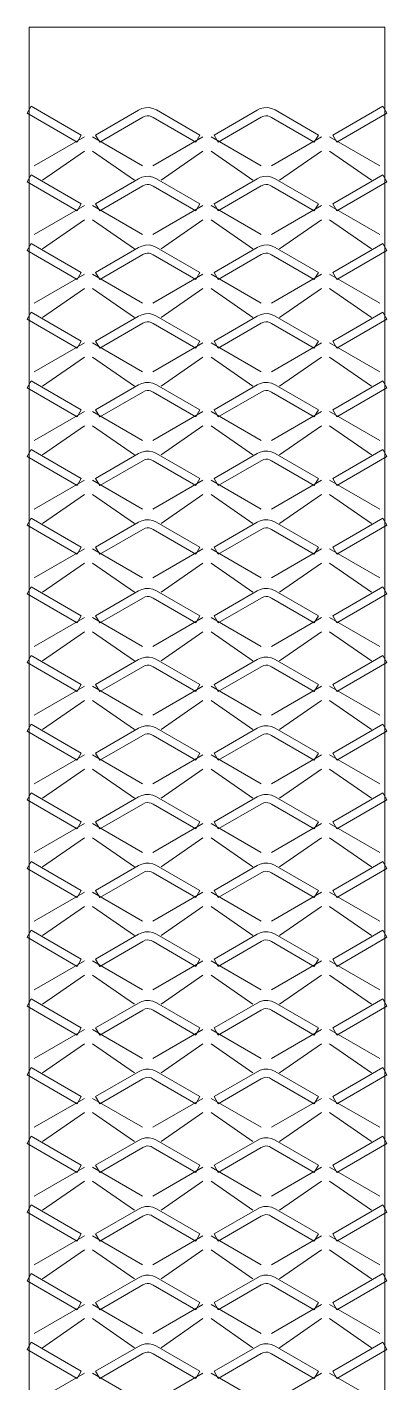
# Model space of a CAD drawing. Header units: metres. Extents: x 0 to 22, y 0 to 162.
# Drawn here: x -0.1 to 21.7, y 79.8 to 162 of the extents above; entities that cross this region are included whole.
import ezdxf

# ---------------------------------------------------------------- set-up
doc = ezdxf.new("R2010")
doc.units = ezdxf.units.M
doc.layers.add('TOP', color=1, linetype='Continuous', lineweight=0)

msp = doc.modelspace()

# ---------------------------------------------------------------- linework, layer by layer
at = {"layer": 'TOP'}
for p, q in [((-0.126, 156.784), (0.126, 157.216)), ((0.126, 157.216), (3.155, 155.457)), ((6.622, 156.965), (6.815, 157.056)), ((6.815, 157.056), (7.037, 157.113)), ((7.037, 157.113), (7.266, 157.119)), ((7.266, 157.119), (7.496, 157.073)), ((7.496, 157.073), (7.718, 156.976)), ((13.802, 156.965), (13.995, 157.056)), ((13.995, 157.056), (14.217, 157.113)), ((14.217, 157.113), (14.446, 157.119)), ((14.446, 157.119), (14.676, 157.073)), ((14.676, 157.073), (14.898, 156.976)), ((18.385, 155.457), (21.414, 157.216)), ((21.414, 157.216), (21.666, 156.784)), ((2.904, 155.025), (-0.126, 156.784)), ((4.025, 155.457), (6.622, 156.965)), ((6.873, 156.533), (4.276, 155.025)), ((7.026, 156.603), (6.873, 156.533)), ((7.15, 156.626), (7.026, 156.603)), ((7.266, 156.619), (7.15, 156.626)), ((7.383, 156.586), (7.266, 156.619)), ((7.507, 156.522), (7.383, 156.586)), ((10.084, 155.025), (7.507, 156.522)), ((7.718, 156.976), (10.335, 155.457)), ((11.205, 155.457), (13.802, 156.965)), ((14.053, 156.533), (11.456, 155.025)), ((14.206, 156.603), (14.053, 156.533)), ((14.33, 156.626), (14.206, 156.603)), ((14.446, 156.619), (14.33, 156.626)), ((14.563, 156.586), (14.446, 156.619)), ((14.687, 156.522), (14.563, 156.586)), ((17.264, 155.025), (14.687, 156.522)), ((14.898, 156.976), (17.515, 155.457)), ((21.666, 156.784), (18.636, 155.025)), ((3.155, 155.457), (2.904, 155.025)), ((4.276, 155.025), (4.025, 155.457)), ((10.335, 155.457), (10.084, 155.025)), ((11.456, 155.025), (11.205, 155.457)), ((17.515, 155.457), (17.264, 155.025)), ((18.636, 155.025), (18.385, 155.457)), ((0.31, 153.592), (3.34, 155.351)), ((3.84, 155.351), (6.87, 153.592)), ((7.49, 153.592), (10.52, 155.351)), ((11.02, 155.351), (14.05, 153.592)), ((14.67, 153.592), (17.7, 155.351)), ((18.2, 155.351), (21.23, 153.592)), ((0.81, 152.726), (3.34, 154.485)), ((3.84, 154.485), (6.37, 152.726)), ((7.99, 152.726), (10.52, 154.485)), ((11.02, 154.485), (13.55, 152.726)), ((15.17, 152.726), (17.7, 154.485)), ((18.2, 154.485), (20.73, 152.726)), ((-0.126, 152.619), (0.126, 153.052)), ((0.126, 153.052), (3.155, 151.293)), ((6.815, 152.892), (7.037, 152.949)), ((7.037, 152.949), (7.266, 152.955)), ((7.266, 152.955), (7.496, 152.908)), ((7.496, 152.908), (7.718, 152.811)), ((13.995, 152.892), (14.217, 152.949)), ((14.217, 152.949), (14.446, 152.955)), ((14.446, 152.955), (14.676, 152.908)), ((14.676, 152.908), (14.898, 152.811)), ((18.385, 151.293), (21.414, 153.052)), ((21.414, 153.052), (21.666, 152.619)), ((2.904, 150.861), (-0.126, 152.619)), ((4.025, 151.293), (6.622, 152.801)), ((6.873, 152.368), (4.276, 150.861)), ((6.622, 152.801), (6.815, 152.892)), ((7.026, 152.438), (6.873, 152.368)), ((7.15, 152.462), (7.026, 152.438)), ((7.266, 152.455), (7.15, 152.462)), ((7.383, 152.421), (7.266, 152.455)), ((7.507, 152.358), (7.383, 152.421)), ((10.084, 150.861), (7.507, 152.358)), ((7.718, 152.811), (10.335, 151.293)), ((11.205, 151.293), (13.802, 152.801)), ((14.053, 152.368), (11.456, 150.861)), ((13.802, 152.801), (13.995, 152.892)), ((14.206, 152.438), (14.053, 152.368)), ((14.33, 152.462), (14.206, 152.438)), ((14.446, 152.455), (14.33, 152.462)), ((14.563, 152.421), (14.446, 152.455)), ((14.687, 152.358), (14.563, 152.421)), ((17.264, 150.861), (14.687, 152.358)), ((14.898, 152.811), (17.515, 151.293)), ((21.666, 152.619), (18.636, 150.861)), ((3.155, 151.293), (2.904, 150.861)), ((4.276, 150.861), (4.025, 151.293)), ((10.335, 151.293), (10.084, 150.861)), ((11.456, 150.861), (11.205, 151.293)), ((17.515, 151.293), (17.264, 150.861)), ((18.636, 150.861), (18.385, 151.293)), ((0.31, 149.428), (3.34, 151.186)), ((3.84, 151.186), (6.87, 149.428)), ((7.49, 149.428), (10.52, 151.186)), ((11.02, 151.186), (14.05, 149.428)), ((14.67, 149.428), (17.7, 151.186)), ((18.2, 151.186), (21.23, 149.428)), ((0.81, 148.562), (3.34, 150.32)), ((3.84, 150.32), (6.37, 148.562)), ((7.99, 148.562), (10.52, 150.32)), ((11.02, 150.32), (13.55, 148.562)), ((15.17, 148.562), (17.7, 150.32)), ((18.2, 150.32), (20.73, 148.562)), ((-0.126, 148.455), (0.126, 148.887)), ((0.126, 148.887), (3.155, 147.129)), ((7.037, 148.784), (7.266, 148.791)), ((7.266, 148.791), (7.496, 148.744)), ((14.217, 148.784), (14.446, 148.791)), ((14.446, 148.791), (14.676, 148.744)), ((18.385, 147.129), (21.414, 148.887)), ((21.414, 148.887), (21.666, 148.455)), ((2.904, 146.696), (-0.126, 148.455)), ((4.025, 147.129), (6.622, 148.636)), ((6.873, 148.204), (4.276, 146.696)), ((6.622, 148.636), (6.815, 148.727)), ((6.815, 148.727), (7.037, 148.784)), ((7.026, 148.274), (6.873, 148.204)), ((7.15, 148.297), (7.026, 148.274)), ((7.266, 148.291), (7.15, 148.297)), ((7.383, 148.257), (7.266, 148.291)), ((7.507, 148.193), (7.383, 148.257)), ((7.496, 148.744), (7.718, 148.647)), ((10.084, 146.696), (7.507, 148.193)), ((7.718, 148.647), (10.335, 147.129)), ((11.205, 147.129), (13.802, 148.636)), ((14.053, 148.204), (11.456, 146.696)), ((13.802, 148.636), (13.995, 148.727)), ((13.995, 148.727), (14.217, 148.784)), ((14.206, 148.274), (14.053, 148.204)), ((14.33, 148.297), (14.206, 148.274)), ((14.446, 148.291), (14.33, 148.297)), ((14.563, 148.257), (14.446, 148.291)), ((14.687, 148.193), (14.563, 148.257)), ((14.676, 148.744), (14.898, 148.647)), ((17.264, 146.696), (14.687, 148.193)), ((14.898, 148.647), (17.515, 147.129)), ((21.666, 148.455), (18.636, 146.696)), ((0.31, 145.263), (3.34, 147.022)), ((3.155, 147.129), (2.904, 146.696)), ((3.84, 147.022), (6.87, 145.263)), ((4.276, 146.696), (4.025, 147.129)), ((7.49, 145.263), (10.52, 147.022)), ((10.335, 147.129), (10.084, 146.696)), ((11.02, 147.022), (14.05, 145.263)), ((11.456, 146.696), (11.205, 147.129)), ((14.67, 145.263), (17.7, 147.022)), ((17.515, 147.129), (17.264, 146.696)), ((18.2, 147.022), (21.23, 145.263)), ((18.636, 146.696), (18.385, 147.129)), ((0.81, 144.397), (3.34, 146.156)), ((3.84, 146.156), (6.37, 144.397)), ((7.99, 144.397), (10.52, 146.156)), ((11.02, 146.156), (13.55, 144.397)), ((15.17, 144.397), (17.7, 146.156)), ((18.2, 146.156), (20.73, 144.397)), ((-0.126, 144.291), (0.126, 144.723)), ((0.126, 144.723), (3.155, 142.964)), ((18.385, 142.964), (21.414, 144.723)), ((21.414, 144.723), (21.666, 144.291)), ((2.904, 142.532), (-0.126, 144.291)), ((4.025, 142.964), (6.622, 144.472)), ((6.873, 144.04), (4.276, 142.532)), ((6.622, 144.472), (6.815, 144.563)), ((6.815, 144.563), (7.037, 144.62)), ((7.026, 144.109), (6.873, 144.04)), ((7.15, 144.133), (7.026, 144.109)), ((7.037, 144.62), (7.266, 144.626)), ((7.266, 144.126), (7.15, 144.133)), ((7.266, 144.626), (7.496, 144.58)), ((7.383, 144.093), (7.266, 144.126)), ((7.507, 144.029), (7.383, 144.093)), ((7.496, 144.58), (7.718, 144.483)), ((10.084, 142.532), (7.507, 144.029)), ((7.718, 144.483), (10.335, 142.964)), ((11.205, 142.964), (13.802, 144.472)), ((14.053, 144.04), (11.456, 142.532)), ((13.802, 144.472), (13.995, 144.563)), ((13.995, 144.563), (14.217, 144.62)), ((14.206, 144.109), (14.053, 144.04)), ((14.33, 144.133), (14.206, 144.109)), ((14.217, 144.62), (14.446, 144.626)), ((14.446, 144.126), (14.33, 144.133)), ((14.446, 144.626), (14.676, 144.58)), ((14.563, 144.093), (14.446, 144.126)), ((14.687, 144.029), (14.563, 144.093)), ((14.676, 144.58), (14.898, 144.483)), ((17.264, 142.532), (14.687, 144.029)), ((14.898, 144.483), (17.515, 142.964)), ((21.666, 144.291), (18.636, 142.532)), ((0.31, 141.099), (3.34, 142.858)), ((3.155, 142.964), (2.904, 142.532)), ((3.84, 142.858), (6.87, 141.099)), ((4.276, 142.532), (4.025, 142.964)), ((7.49, 141.099), (10.52, 142.858)), ((10.335, 142.964), (10.084, 142.532)), ((11.02, 142.858), (14.05, 141.099)), ((11.456, 142.532), (11.205, 142.964)), ((14.67, 141.099), (17.7, 142.858)), ((17.515, 142.964), (17.264, 142.532)), ((18.2, 142.858), (21.23, 141.099)), ((18.636, 142.532), (18.385, 142.964)), ((0.81, 140.233), (3.34, 141.992)), ((3.84, 141.992), (6.37, 140.233)), ((7.99, 140.233), (10.52, 141.992)), ((11.02, 141.992), (13.55, 140.233)), ((15.17, 140.233), (17.7, 141.992)), ((18.2, 141.992), (20.73, 140.233)), ((-0.126, 140.126), (0.126, 140.559)), ((2.904, 138.367), (-0.126, 140.126)), ((0.126, 140.559), (3.155, 138.8)), ((4.025, 138.8), (6.622, 140.308)), ((6.873, 139.875), (4.276, 138.367)), ((6.622, 140.308), (6.815, 140.399)), ((6.815, 140.399), (7.037, 140.455)), ((7.026, 139.945), (6.873, 139.875)), ((7.15, 139.968), (7.026, 139.945)), ((7.037, 140.455), (7.266, 140.462)), ((7.266, 139.962), (7.15, 139.968)), ((7.266, 140.462), (7.496, 140.415)), ((7.383, 139.928), (7.266, 139.962)), ((7.507, 139.865), (7.383, 139.928)), ((7.496, 140.415), (7.718, 140.318)), ((10.084, 138.367), (7.507, 139.865)), ((7.718, 140.318), (10.335, 138.8)), ((11.205, 138.8), (13.802, 140.308)), ((14.053, 139.875), (11.456, 138.367)), ((13.802, 140.308), (13.995, 140.399)), ((13.995, 140.399), (14.217, 140.455)), ((14.206, 139.945), (14.053, 139.875)), ((14.33, 139.968), (14.206, 139.945)), ((14.217, 140.455), (14.446, 140.462)), ((14.446, 139.962), (14.33, 139.968)), ((14.446, 140.462), (14.676, 140.415)), ((14.563, 139.928), (14.446, 139.962)), ((14.687, 139.865), (14.563, 139.928)), ((14.676, 140.415), (14.898, 140.318)), ((17.264, 138.367), (14.687, 139.865)), ((14.898, 140.318), (17.515, 138.8)), ((18.385, 138.8), (21.414, 140.559)), ((21.666, 140.126), (18.636, 138.367)), ((21.414, 140.559), (21.666, 140.126)), ((0.31, 136.934), (3.34, 138.693)), ((3.155, 138.8), (2.904, 138.367)), ((3.84, 138.693), (6.87, 136.934)), ((4.276, 138.367), (4.025, 138.8)), ((7.49, 136.934), (10.52, 138.693)), ((10.335, 138.8), (10.084, 138.367)), ((11.02, 138.693), (14.05, 136.934)), ((11.456, 138.367), (11.205, 138.8)), ((14.67, 136.934), (17.7, 138.693)), ((17.515, 138.8), (17.264, 138.367)), ((18.2, 138.693), (21.23, 136.934)), ((18.636, 138.367), (18.385, 138.8)), ((0.81, 136.068), (3.34, 137.827)), ((3.84, 137.827), (6.37, 136.068)), ((7.99, 136.068), (10.52, 137.827)), ((11.02, 137.827), (13.55, 136.068)), ((15.17, 136.068), (17.7, 137.827)), ((18.2, 137.827), (20.73, 136.068)), ((-0.126, 135.962), (0.126, 136.394)), ((2.904, 134.203), (-0.126, 135.962)), ((0.126, 136.394), (3.155, 134.635)), ((4.025, 134.635), (6.622, 136.143)), ((6.873, 135.711), (4.276, 134.203)), ((6.622, 136.143), (6.815, 136.234)), ((6.815, 136.234), (7.037, 136.291)), ((7.026, 135.781), (6.873, 135.711)), ((7.15, 135.804), (7.026, 135.781)), ((7.037, 136.291), (7.266, 136.298)), ((7.266, 135.798), (7.15, 135.804)), ((7.266, 136.298), (7.496, 136.251)), ((7.383, 135.764), (7.266, 135.798)), ((7.507, 135.7), (7.383, 135.764)), ((7.496, 136.251), (7.718, 136.154)), ((10.084, 134.203), (7.507, 135.7)), ((7.718, 136.154), (10.335, 134.635)), ((11.205, 134.635), (13.802, 136.143)), ((14.053, 135.711), (11.456, 134.203)), ((13.802, 136.143), (13.995, 136.234)), ((13.995, 136.234), (14.217, 136.291)), ((14.206, 135.781), (14.053, 135.711)), ((14.33, 135.804), (14.206, 135.781)), ((14.217, 136.291), (14.446, 136.298)), ((14.446, 135.798), (14.33, 135.804)), ((14.446, 136.298), (14.676, 136.251)), ((14.563, 135.764), (14.446, 135.798)), ((14.687, 135.7), (14.563, 135.764)), ((14.676, 136.251), (14.898, 136.154)), ((17.264, 134.203), (14.687, 135.7)), ((14.898, 136.154), (17.515, 134.635)), ((18.385, 134.635), (21.414, 136.394)), ((21.666, 135.962), (18.636, 134.203)), ((21.414, 136.394), (21.666, 135.962)), ((0.31, 132.77), (3.34, 134.529)), ((3.155, 134.635), (2.904, 134.203)), ((3.84, 134.529), (6.87, 132.77)), ((4.276, 134.203), (4.025, 134.635)), ((7.49, 132.77), (10.52, 134.529)), ((10.335, 134.635), (10.084, 134.203)), ((11.02, 134.529), (14.05, 132.77)), ((11.456, 134.203), (11.205, 134.635)), ((14.67, 132.77), (17.7, 134.529)), ((17.515, 134.635), (17.264, 134.203)), ((18.2, 134.529), (21.23, 132.77)), ((18.636, 134.203), (18.385, 134.635)), ((0.81, 131.904), (3.34, 133.663)), ((3.84, 133.663), (6.37, 131.904)), ((7.99, 131.904), (10.52, 133.663)), ((11.02, 133.663), (13.55, 131.904)), ((15.17, 131.904), (17.7, 133.663)), ((18.2, 133.663), (20.73, 131.904)), ((-0.126, 131.797), (0.126, 132.23)), ((2.904, 130.039), (-0.126, 131.797)), ((0.126, 132.23), (3.155, 130.471)), ((4.025, 130.471), (6.622, 131.979)), ((6.873, 131.546), (4.276, 130.039)), ((6.622, 131.979), (6.815, 132.07)), ((6.815, 132.07), (7.037, 132.127)), ((7.026, 131.616), (6.873, 131.546)), ((7.15, 131.64), (7.026, 131.616)), ((7.037, 132.127), (7.266, 132.133)), ((7.266, 131.633), (7.15, 131.64)), ((7.266, 132.133), (7.496, 132.087)), ((7.383, 131.599), (7.266, 131.633)), ((7.507, 131.536), (7.383, 131.599)), ((7.496, 132.087), (7.718, 131.989)), ((10.084, 130.039), (7.507, 131.536)), ((7.718, 131.989), (10.335, 130.471)), ((11.205, 130.471), (13.802, 131.979)), ((14.053, 131.546), (11.456, 130.039)), ((13.802, 131.979), (13.995, 132.07)), ((13.995, 132.07), (14.217, 132.127)), ((14.206, 131.616), (14.053, 131.546)), ((14.33, 131.64), (14.206, 131.616)), ((14.217, 132.127), (14.446, 132.133)), ((14.446, 131.633), (14.33, 131.64)), ((14.446, 132.133), (14.676, 132.087)), ((14.563, 131.599), (14.446, 131.633)), ((14.687, 131.536), (14.563, 131.599)), ((14.676, 132.087), (14.898, 131.989)), ((17.264, 130.039), (14.687, 131.536)), ((14.898, 131.989), (17.515, 130.471)), ((18.385, 130.471), (21.414, 132.23)), ((21.666, 131.797), (18.636, 130.039)), ((21.414, 132.23), (21.666, 131.797)), ((0.31, 128.606), (3.34, 130.365)), ((3.155, 130.471), (2.904, 130.039)), ((3.84, 130.365), (6.87, 128.606)), ((4.276, 130.039), (4.025, 130.471)), ((7.49, 128.606), (10.52, 130.365)), ((10.335, 130.471), (10.084, 130.039)), ((11.02, 130.365), (14.05, 128.606)), ((11.456, 130.039), (11.205, 130.471)), ((14.67, 128.606), (17.7, 130.365)), ((17.515, 130.471), (17.264, 130.039)), ((18.2, 130.365), (21.23, 128.606)), ((18.636, 130.039), (18.385, 130.471)), ((0.81, 127.74), (3.34, 129.498)), ((3.84, 129.498), (6.37, 127.74)), ((7.99, 127.74), (10.52, 129.498)), ((11.02, 129.498), (13.55, 127.74)), ((15.17, 127.74), (17.7, 129.498)), ((18.2, 129.498), (20.73, 127.74)), ((-0.126, 127.633), (0.126, 128.066)), ((2.904, 125.874), (-0.126, 127.633)), ((0.126, 128.066), (3.155, 126.307)), ((4.025, 126.307), (6.622, 127.815)), ((6.622, 127.815), (6.815, 127.905)), ((6.815, 127.905), (7.037, 127.962)), ((7.026, 127.452), (6.873, 127.382)), ((7.15, 127.475), (7.026, 127.452)), ((7.037, 127.962), (7.266, 127.969)), ((7.266, 127.469), (7.15, 127.475)), ((7.266, 127.969), (7.496, 127.922)), ((7.383, 127.435), (7.266, 127.469)), ((7.507, 127.372), (7.383, 127.435)), ((7.496, 127.922), (7.718, 127.825)), ((7.718, 127.825), (10.335, 126.307)), ((11.205, 126.307), (13.802, 127.815)), ((13.802, 127.815), (13.995, 127.905)), ((13.995, 127.905), (14.217, 127.962)), ((14.206, 127.452), (14.053, 127.382)), ((14.33, 127.475), (14.206, 127.452)), ((14.217, 127.962), (14.446, 127.969)), ((14.446, 127.469), (14.33, 127.475)), ((14.446, 127.969), (14.676, 127.922)), ((14.563, 127.435), (14.446, 127.469)), ((14.687, 127.372), (14.563, 127.435)), ((14.676, 127.922), (14.898, 127.825)), ((14.898, 127.825), (17.515, 126.307)), ((18.385, 126.307), (21.414, 128.066)), ((21.666, 127.633), (18.636, 125.874)), ((21.414, 128.066), (21.666, 127.633)), ((6.873, 127.382), (4.276, 125.874)), ((10.084, 125.874), (7.507, 127.372)), ((14.053, 127.382), (11.456, 125.874)), ((17.264, 125.874), (14.687, 127.372)), ((0.31, 124.441), (3.34, 126.2)), ((3.155, 126.307), (2.904, 125.874)), ((3.84, 126.2), (6.87, 124.441)), ((4.276, 125.874), (4.025, 126.307)), ((7.49, 124.441), (10.52, 126.2)), ((10.335, 126.307), (10.084, 125.874)), ((11.02, 126.2), (14.05, 124.441)), ((11.456, 125.874), (11.205, 126.307)), ((14.67, 124.441), (17.7, 126.2)), ((17.515, 126.307), (17.264, 125.874)), ((18.2, 126.2), (21.23, 124.441)), ((18.636, 125.874), (18.385, 126.307)), ((0.81, 123.575), (3.34, 125.334)), ((3.84, 125.334), (6.37, 123.575)), ((7.99, 123.575), (10.52, 125.334)), ((11.02, 125.334), (13.55, 123.575)), ((15.17, 123.575), (17.7, 125.334)), ((18.2, 125.334), (20.73, 123.575)), ((-0.126, 123.469), (0.126, 123.901)), ((2.904, 121.71), (-0.126, 123.469)), ((0.126, 123.901), (3.155, 122.142)), ((4.025, 122.142), (6.622, 123.65)), ((6.622, 123.65), (6.815, 123.741)), ((6.815, 123.741), (7.037, 123.798)), ((7.15, 123.311), (7.026, 123.287)), ((7.037, 123.798), (7.266, 123.804)), ((7.266, 123.304), (7.15, 123.311)), ((7.266, 123.804), (7.496, 123.758)), ((7.496, 123.758), (7.718, 123.661)), ((7.718, 123.661), (10.335, 122.142)), ((11.205, 122.142), (13.802, 123.65)), ((13.802, 123.65), (13.995, 123.741)), ((13.995, 123.741), (14.217, 123.798)), ((14.33, 123.311), (14.206, 123.287)), ((14.217, 123.798), (14.446, 123.804)), ((14.446, 123.304), (14.33, 123.311)), ((14.446, 123.804), (14.676, 123.758)), ((14.676, 123.758), (14.898, 123.661)), ((14.898, 123.661), (17.515, 122.142)), ((18.385, 122.142), (21.414, 123.901)), ((21.666, 123.469), (18.636, 121.71)), ((21.414, 123.901), (21.666, 123.469)), ((6.873, 123.218), (4.276, 121.71)), ((7.026, 123.287), (6.873, 123.218)), ((7.383, 123.271), (7.266, 123.304)), ((7.507, 123.207), (7.383, 123.271)), ((10.084, 121.71), (7.507, 123.207)), ((14.053, 123.218), (11.456, 121.71)), ((14.206, 123.287), (14.053, 123.218)), ((14.563, 123.271), (14.446, 123.304)), ((14.687, 123.207), (14.563, 123.271)), ((17.264, 121.71), (14.687, 123.207)), ((0.31, 120.277), (3.34, 122.036)), ((3.155, 122.142), (2.904, 121.71)), ((3.84, 122.036), (6.87, 120.277)), ((4.276, 121.71), (4.025, 122.142)), ((7.49, 120.277), (10.52, 122.036)), ((10.335, 122.142), (10.084, 121.71)), ((11.02, 122.036), (14.05, 120.277)), ((11.456, 121.71), (11.205, 122.142)), ((14.67, 120.277), (17.7, 122.036)), ((17.515, 122.142), (17.264, 121.71)), ((18.2, 122.036), (21.23, 120.277)), ((18.636, 121.71), (18.385, 122.142)), ((0.81, 119.411), (3.34, 121.17)), ((3.84, 121.17), (6.37, 119.411)), ((7.99, 119.411), (10.52, 121.17)), ((11.02, 121.17), (13.55, 119.411)), ((15.17, 119.411), (17.7, 121.17)), ((18.2, 121.17), (20.73, 119.411)), ((-0.126, 119.304), (0.126, 119.737)), ((2.904, 117.545), (-0.126, 119.304)), ((0.126, 119.737), (3.155, 117.978)), ((4.025, 117.978), (6.622, 119.486)), ((6.622, 119.486), (6.815, 119.577)), ((6.815, 119.577), (7.037, 119.634)), ((7.037, 119.634), (7.266, 119.64)), ((7.266, 119.64), (7.496, 119.593)), ((7.496, 119.593), (7.718, 119.496)), ((7.718, 119.496), (10.335, 117.978)), ((11.205, 117.978), (13.802, 119.486)), ((13.802, 119.486), (13.995, 119.577)), ((13.995, 119.577), (14.217, 119.634)), ((14.217, 119.634), (14.446, 119.64)), ((14.446, 119.64), (14.676, 119.593)), ((14.676, 119.593), (14.898, 119.496)), ((14.898, 119.496), (17.515, 117.978)), ((18.385, 117.978), (21.414, 119.737)), ((21.666, 119.304), (18.636, 117.545)), ((21.414, 119.737), (21.666, 119.304)), ((6.873, 119.053), (4.276, 117.545)), ((7.026, 119.123), (6.873, 119.053)), ((7.15, 119.146), (7.026, 119.123)), ((7.266, 119.14), (7.15, 119.146)), ((7.383, 119.106), (7.266, 119.14)), ((7.507, 119.043), (7.383, 119.106)), ((10.084, 117.545), (7.507, 119.043)), ((14.053, 119.053), (11.456, 117.545)), ((14.206, 119.123), (14.053, 119.053)), ((14.33, 119.146), (14.206, 119.123)), ((14.446, 119.14), (14.33, 119.146)), ((14.563, 119.106), (14.446, 119.14)), ((14.687, 119.043), (14.563, 119.106)), ((17.264, 117.545), (14.687, 119.043)), ((0.31, 116.113), (3.34, 117.871)), ((3.155, 117.978), (2.904, 117.545)), ((3.84, 117.871), (6.87, 116.113)), ((4.276, 117.545), (4.025, 117.978)), ((7.49, 116.113), (10.52, 117.871)), ((10.335, 117.978), (10.084, 117.545)), ((11.02, 117.871), (14.05, 116.113)), ((11.456, 117.545), (11.205, 117.978)), ((14.67, 116.113), (17.7, 117.871)), ((17.515, 117.978), (17.264, 117.545)), ((18.2, 117.871), (21.23, 116.113)), ((18.636, 117.545), (18.385, 117.978)), ((0.81, 115.246), (3.34, 117.005)), ((3.84, 117.005), (6.37, 115.246)), ((7.99, 115.246), (10.52, 117.005)), ((11.02, 117.005), (13.55, 115.246)), ((15.17, 115.246), (17.7, 117.005)), ((18.2, 117.005), (20.73, 115.246)), ((-0.126, 115.14), (0.126, 115.572)), ((2.904, 113.381), (-0.126, 115.14)), ((0.126, 115.572), (3.155, 113.814)), ((4.025, 113.814), (6.622, 115.321)), ((6.622, 115.321), (6.815, 115.412)), ((6.815, 115.412), (7.037, 115.469)), ((7.037, 115.469), (7.266, 115.476)), ((7.266, 115.476), (7.496, 115.429)), ((7.496, 115.429), (7.718, 115.332)), ((7.718, 115.332), (10.335, 113.814)), ((11.205, 113.814), (13.802, 115.321)), ((13.802, 115.321), (13.995, 115.412)), ((13.995, 115.412), (14.217, 115.469)), ((14.217, 115.469), (14.446, 115.476)), ((14.446, 115.476), (14.676, 115.429)), ((14.676, 115.429), (14.898, 115.332)), ((14.898, 115.332), (17.515, 113.814)), ((18.385, 113.814), (21.414, 115.572)), ((21.666, 115.14), (18.636, 113.381)), ((21.414, 115.572), (21.666, 115.14)), ((6.873, 114.889), (4.276, 113.381)), ((7.026, 114.959), (6.873, 114.889)), ((7.15, 114.982), (7.026, 114.959)), ((7.266, 114.976), (7.15, 114.982)), ((7.383, 114.942), (7.266, 114.976)), ((7.507, 114.878), (7.383, 114.942)), ((10.084, 113.381), (7.507, 114.878)), ((14.053, 114.889), (11.456, 113.381)), ((14.206, 114.959), (14.053, 114.889)), ((14.33, 114.982), (14.206, 114.959)), ((14.446, 114.976), (14.33, 114.982)), ((14.563, 114.942), (14.446, 114.976)), ((14.687, 114.878), (14.563, 114.942)), ((17.264, 113.381), (14.687, 114.878)), ((0.31, 111.948), (3.34, 113.707)), ((3.155, 113.814), (2.904, 113.381)), ((3.84, 113.707), (6.87, 111.948)), ((4.276, 113.381), (4.025, 113.814)), ((7.49, 111.948), (10.52, 113.707)), ((10.335, 113.814), (10.084, 113.381)), ((11.02, 113.707), (14.05, 111.948)), ((11.456, 113.381), (11.205, 113.814)), ((14.67, 111.948), (17.7, 113.707)), ((17.515, 113.814), (17.264, 113.381)), ((18.2, 113.707), (21.23, 111.948)), ((18.636, 113.381), (18.385, 113.814)), ((0.81, 111.082), (3.34, 112.841)), ((3.84, 112.841), (6.37, 111.082)), ((7.99, 111.082), (10.52, 112.841)), ((11.02, 112.841), (13.55, 111.082)), ((15.17, 111.082), (17.7, 112.841)), ((18.2, 112.841), (20.73, 111.082)), ((-0.126, 110.976), (0.126, 111.408)), ((2.904, 109.217), (-0.126, 110.976)), ((0.126, 111.408), (3.155, 109.649)), ((4.025, 109.649), (6.622, 111.157)), ((6.622, 111.157), (6.815, 111.248)), ((6.815, 111.248), (7.037, 111.305)), ((7.037, 111.305), (7.266, 111.311)), ((7.266, 111.311), (7.496, 111.265)), ((7.496, 111.265), (7.718, 111.168)), ((7.718, 111.168), (10.335, 109.649)), ((11.205, 109.649), (13.802, 111.157)), ((13.802, 111.157), (13.995, 111.248)), ((13.995, 111.248), (14.217, 111.305)), ((14.217, 111.305), (14.446, 111.311)), ((14.446, 111.311), (14.676, 111.265)), ((14.676, 111.265), (14.898, 111.168)), ((14.898, 111.168), (17.515, 109.649)), ((18.385, 109.649), (21.414, 111.408)), ((21.666, 110.976), (18.636, 109.217)), ((21.414, 111.408), (21.666, 110.976)), ((6.873, 110.725), (4.276, 109.217)), ((7.026, 110.794), (6.873, 110.725)), ((7.15, 110.818), (7.026, 110.794)), ((7.266, 110.811), (7.15, 110.818)), ((7.383, 110.778), (7.266, 110.811)), ((7.507, 110.714), (7.383, 110.778)), ((10.084, 109.217), (7.507, 110.714)), ((14.053, 110.725), (11.456, 109.217)), ((14.206, 110.794), (14.053, 110.725)), ((14.33, 110.818), (14.206, 110.794)), ((14.446, 110.811), (14.33, 110.818)), ((14.563, 110.778), (14.446, 110.811)), ((14.687, 110.714), (14.563, 110.778)), ((17.264, 109.217), (14.687, 110.714)), ((0.31, 107.784), (3.34, 109.543)), ((3.155, 109.649), (2.904, 109.217)), ((3.84, 109.543), (6.87, 107.784)), ((4.276, 109.217), (4.025, 109.649)), ((7.49, 107.784), (10.52, 109.543)), ((10.335, 109.649), (10.084, 109.217)), ((11.02, 109.543), (14.05, 107.784)), ((11.456, 109.217), (11.205, 109.649)), ((14.67, 107.784), (17.7, 109.543)), ((17.515, 109.649), (17.264, 109.217)), ((18.2, 109.543), (21.23, 107.784)), ((18.636, 109.217), (18.385, 109.649)), ((0.81, 106.918), (3.34, 108.677)), ((3.84, 108.677), (6.37, 106.918)), ((7.99, 106.918), (10.52, 108.677)), ((11.02, 108.677), (13.55, 106.918)), ((15.17, 106.918), (17.7, 108.677)), ((18.2, 108.677), (20.73, 106.918)), ((-0.126, 106.811), (0.126, 107.244)), ((0.126, 107.244), (3.155, 105.485)), ((4.025, 105.485), (6.622, 106.993)), ((6.622, 106.993), (6.815, 107.083)), ((6.815, 107.083), (7.037, 107.14)), ((7.037, 107.14), (7.266, 107.147)), ((7.266, 107.147), (7.496, 107.1)), ((7.496, 107.1), (7.718, 107.003)), ((7.718, 107.003), (10.335, 105.485)), ((11.205, 105.485), (13.802, 106.993)), ((13.802, 106.993), (13.995, 107.083)), ((13.995, 107.083), (14.217, 107.14)), ((14.217, 107.14), (14.446, 107.147)), ((14.446, 107.147), (14.676, 107.1)), ((14.676, 107.1), (14.898, 107.003)), ((14.898, 107.003), (17.515, 105.485)), ((18.385, 105.485), (21.414, 107.244)), ((21.414, 107.244), (21.666, 106.811)), ((2.904, 105.052), (-0.126, 106.811)), ((6.873, 106.56), (4.276, 105.052)), ((7.026, 106.63), (6.873, 106.56)), ((7.15, 106.653), (7.026, 106.63)), ((7.266, 106.647), (7.15, 106.653)), ((7.383, 106.613), (7.266, 106.647)), ((7.507, 106.55), (7.383, 106.613)), ((10.084, 105.052), (7.507, 106.55)), ((14.053, 106.56), (11.456, 105.052)), ((14.206, 106.63), (14.053, 106.56)), ((14.33, 106.653), (14.206, 106.63)), ((14.446, 106.647), (14.33, 106.653)), ((14.563, 106.613), (14.446, 106.647)), ((14.687, 106.55), (14.563, 106.613)), ((17.264, 105.052), (14.687, 106.55)), ((21.666, 106.811), (18.636, 105.052)), ((0.31, 103.619), (3.34, 105.378)), ((3.155, 105.485), (2.904, 105.052)), ((3.84, 105.378), (6.87, 103.619)), ((4.276, 105.052), (4.025, 105.485)), ((7.49, 103.619), (10.52, 105.378)), ((10.335, 105.485), (10.084, 105.052)), ((11.02, 105.378), (14.05, 103.619)), ((11.456, 105.052), (11.205, 105.485)), ((14.67, 103.619), (17.7, 105.378)), ((17.515, 105.485), (17.264, 105.052)), ((18.2, 105.378), (21.23, 103.619)), ((18.636, 105.052), (18.385, 105.485)), ((0.81, 102.753), (3.34, 104.512)), ((3.84, 104.512), (6.37, 102.753)), ((7.99, 102.753), (10.52, 104.512)), ((11.02, 104.512), (13.55, 102.753)), ((15.17, 102.753), (17.7, 104.512)), ((18.2, 104.512), (20.73, 102.753)), ((-0.126, 102.647), (0.126, 103.079)), ((0.126, 103.079), (3.155, 101.32)), ((4.025, 101.32), (6.622, 102.828)), ((6.622, 102.828), (6.815, 102.919)), ((6.815, 102.919), (7.037, 102.976)), ((7.037, 102.976), (7.266, 102.982)), ((7.266, 102.982), (7.496, 102.936)), ((7.496, 102.936), (7.718, 102.839)), ((7.718, 102.839), (10.335, 101.32)), ((11.205, 101.32), (13.802, 102.828)), ((13.802, 102.828), (13.995, 102.919)), ((13.995, 102.919), (14.217, 102.976)), ((14.217, 102.976), (14.446, 102.982)), ((14.446, 102.982), (14.676, 102.936)), ((14.676, 102.936), (14.898, 102.839)), ((14.898, 102.839), (17.515, 101.32)), ((18.385, 101.32), (21.414, 103.079)), ((21.414, 103.079), (21.666, 102.647)), ((2.904, 100.888), (-0.126, 102.647)), ((6.873, 102.396), (4.276, 100.888)), ((7.026, 102.466), (6.873, 102.396)), ((7.15, 102.489), (7.026, 102.466)), ((7.266, 102.482), (7.15, 102.489)), ((7.383, 102.449), (7.266, 102.482)), ((7.507, 102.385), (7.383, 102.449)), ((10.084, 100.888), (7.507, 102.385)), ((14.053, 102.396), (11.456, 100.888)), ((14.206, 102.466), (14.053, 102.396)), ((14.33, 102.489), (14.206, 102.466)), ((14.446, 102.482), (14.33, 102.489)), ((14.563, 102.449), (14.446, 102.482)), ((14.687, 102.385), (14.563, 102.449)), ((17.264, 100.888), (14.687, 102.385)), ((21.666, 102.647), (18.636, 100.888)), ((0.31, 99.455), (3.34, 101.214)), ((3.155, 101.32), (2.904, 100.888)), ((3.84, 101.214), (6.87, 99.455)), ((4.276, 100.888), (4.025, 101.32)), ((7.49, 99.455), (10.52, 101.214)), ((10.335, 101.32), (10.084, 100.888)), ((11.02, 101.214), (14.05, 99.455)), ((11.456, 100.888), (11.205, 101.32)), ((14.67, 99.455), (17.7, 101.214)), ((17.515, 101.32), (17.264, 100.888)), ((18.2, 101.214), (21.23, 99.455)), ((18.636, 100.888), (18.385, 101.32)), ((0.81, 98.589), (3.34, 100.348)), ((3.84, 100.348), (6.37, 98.589)), ((7.99, 98.589), (10.52, 100.348)), ((11.02, 100.348), (13.55, 98.589)), ((15.17, 98.589), (17.7, 100.348)), ((18.2, 100.348), (20.73, 98.589)), ((-0.126, 98.482), (0.126, 98.915)), ((0.126, 98.915), (3.155, 97.156)), ((4.025, 97.156), (6.622, 98.664)), ((6.622, 98.664), (6.815, 98.755)), ((6.815, 98.755), (7.037, 98.812)), ((7.037, 98.812), (7.266, 98.818)), ((7.266, 98.818), (7.496, 98.771)), ((7.496, 98.771), (7.718, 98.674)), ((7.718, 98.674), (10.335, 97.156)), ((11.205, 97.156), (13.802, 98.664)), ((13.802, 98.664), (13.995, 98.755)), ((13.995, 98.755), (14.217, 98.812)), ((14.217, 98.812), (14.446, 98.818)), ((14.446, 98.818), (14.676, 98.771)), ((14.676, 98.771), (14.898, 98.674)), ((14.898, 98.674), (17.515, 97.156)), ((18.385, 97.156), (21.414, 98.915)), ((21.414, 98.915), (21.666, 98.482)), ((2.904, 96.724), (-0.126, 98.482)), ((6.873, 98.231), (4.276, 96.724)), ((7.026, 98.301), (6.873, 98.231)), ((7.15, 98.325), (7.026, 98.301)), ((7.266, 98.318), (7.15, 98.325)), ((7.383, 98.284), (7.266, 98.318)), ((7.507, 98.221), (7.383, 98.284)), ((10.084, 96.724), (7.507, 98.221)), ((14.053, 98.231), (11.456, 96.724)), ((14.206, 98.301), (14.053, 98.231)), ((14.33, 98.325), (14.206, 98.301)), ((14.446, 98.318), (14.33, 98.325)), ((14.563, 98.284), (14.446, 98.318)), ((14.687, 98.221), (14.563, 98.284)), ((17.264, 96.724), (14.687, 98.221)), ((21.666, 98.482), (18.636, 96.724)), ((0.31, 95.291), (3.34, 97.049)), ((3.155, 97.156), (2.904, 96.724)), ((3.84, 97.049), (6.87, 95.291)), ((4.276, 96.724), (4.025, 97.156)), ((7.49, 95.291), (10.52, 97.049)), ((10.335, 97.156), (10.084, 96.724)), ((11.02, 97.049), (14.05, 95.291)), ((11.456, 96.724), (11.205, 97.156)), ((14.67, 95.291), (17.7, 97.049)), ((17.515, 97.156), (17.264, 96.724)), ((18.2, 97.049), (21.23, 95.291)), ((18.636, 96.724), (18.385, 97.156)), ((0.81, 94.425), (3.34, 96.183)), ((3.84, 96.183), (6.37, 94.425)), ((7.99, 94.425), (10.52, 96.183)), ((11.02, 96.183), (13.55, 94.425)), ((15.17, 94.425), (17.7, 96.183)), ((18.2, 96.183), (20.73, 94.425)), ((-0.126, 94.318), (0.126, 94.75)), ((0.126, 94.75), (3.155, 92.992)), ((6.622, 94.499), (6.815, 94.59)), ((6.815, 94.59), (7.037, 94.647)), ((7.037, 94.647), (7.266, 94.654)), ((7.266, 94.654), (7.496, 94.607)), ((7.496, 94.607), (7.718, 94.51)), ((13.802, 94.499), (13.995, 94.59)), ((13.995, 94.59), (14.217, 94.647)), ((14.217, 94.647), (14.446, 94.654)), ((14.446, 94.654), (14.676, 94.607)), ((14.676, 94.607), (14.898, 94.51)), ((18.385, 92.992), (21.414, 94.75)), ((21.414, 94.75), (21.666, 94.318)), ((2.904, 92.559), (-0.126, 94.318)), ((4.025, 92.992), (6.622, 94.499)), ((6.873, 94.067), (4.276, 92.559)), ((7.026, 94.137), (6.873, 94.067)), ((7.15, 94.16), (7.026, 94.137)), ((7.266, 94.154), (7.15, 94.16)), ((7.383, 94.12), (7.266, 94.154)), ((7.507, 94.056), (7.383, 94.12)), ((10.084, 92.559), (7.507, 94.056)), ((7.718, 94.51), (10.335, 92.992)), ((11.205, 92.992), (13.802, 94.499)), ((14.053, 94.067), (11.456, 92.559)), ((14.206, 94.137), (14.053, 94.067)), ((14.33, 94.16), (14.206, 94.137)), ((14.446, 94.154), (14.33, 94.16)), ((14.563, 94.12), (14.446, 94.154)), ((14.687, 94.056), (14.563, 94.12)), ((17.264, 92.559), (14.687, 94.056)), ((14.898, 94.51), (17.515, 92.992)), ((21.666, 94.318), (18.636, 92.559)), ((3.155, 92.992), (2.904, 92.559)), ((4.276, 92.559), (4.025, 92.992)), ((10.335, 92.992), (10.084, 92.559)), ((11.456, 92.559), (11.205, 92.992)), ((17.515, 92.992), (17.264, 92.559)), ((18.636, 92.559), (18.385, 92.992)), ((0.31, 91.126), (3.34, 92.885)), ((3.84, 92.885), (6.87, 91.126)), ((7.49, 91.126), (10.52, 92.885)), ((11.02, 92.885), (14.05, 91.126)), ((14.67, 91.126), (17.7, 92.885)), ((18.2, 92.885), (21.23, 91.126)), ((0.81, 90.26), (3.34, 92.019)), ((3.84, 92.019), (6.37, 90.26)), ((7.99, 90.26), (10.52, 92.019)), ((11.02, 92.019), (13.55, 90.26)), ((15.17, 90.26), (17.7, 92.019)), ((18.2, 92.019), (20.73, 90.26)), ((-0.126, 90.154), (0.126, 90.586)), ((0.126, 90.586), (3.155, 88.827)), ((6.622, 90.335), (6.815, 90.426)), ((6.815, 90.426), (7.037, 90.483)), ((7.037, 90.483), (7.266, 90.489)), ((7.266, 90.489), (7.496, 90.443)), ((7.496, 90.443), (7.718, 90.346)), ((13.802, 90.335), (13.995, 90.426)), ((13.995, 90.426), (14.217, 90.483)), ((14.217, 90.483), (14.446, 90.489)), ((14.446, 90.489), (14.676, 90.443)), ((14.676, 90.443), (14.898, 90.346)), ((18.385, 88.827), (21.414, 90.586)), ((21.414, 90.586), (21.666, 90.154)), ((2.904, 88.395), (-0.126, 90.154)), ((4.025, 88.827), (6.622, 90.335)), ((6.873, 89.903), (4.276, 88.395)), ((7.026, 89.972), (6.873, 89.903)), ((7.15, 89.996), (7.026, 89.972)), ((7.266, 89.989), (7.15, 89.996)), ((7.383, 89.956), (7.266, 89.989)), ((7.507, 89.892), (7.383, 89.956)), ((10.084, 88.395), (7.507, 89.892)), ((7.718, 90.346), (10.335, 88.827)), ((11.205, 88.827), (13.802, 90.335)), ((14.053, 89.903), (11.456, 88.395)), ((14.206, 89.972), (14.053, 89.903)), ((14.33, 89.996), (14.206, 89.972)), ((14.446, 89.989), (14.33, 89.996)), ((14.563, 89.956), (14.446, 89.989)), ((14.687, 89.892), (14.563, 89.956)), ((17.264, 88.395), (14.687, 89.892)), ((14.898, 90.346), (17.515, 88.827)), ((21.666, 90.154), (18.636, 88.395)), ((3.155, 88.827), (2.904, 88.395)), ((4.276, 88.395), (4.025, 88.827)), ((10.335, 88.827), (10.084, 88.395)), ((11.456, 88.395), (11.205, 88.827)), ((17.515, 88.827), (17.264, 88.395)), ((18.636, 88.395), (18.385, 88.827)), ((0.31, 86.962), (3.34, 88.721)), ((3.84, 88.721), (6.87, 86.962)), ((7.49, 86.962), (10.52, 88.721)), ((11.02, 88.721), (14.05, 86.962)), ((14.67, 86.962), (17.7, 88.721)), ((18.2, 88.721), (21.23, 86.962)), ((0.81, 86.096), (3.34, 87.855)), ((3.84, 87.855), (6.37, 86.096)), ((7.99, 86.096), (10.52, 87.855)), ((11.02, 87.855), (13.55, 86.096)), ((15.17, 86.096), (17.7, 87.855)), ((18.2, 87.855), (20.73, 86.096)), ((-0.126, 85.989), (0.126, 86.422)), ((0.126, 86.422), (3.155, 84.663)), ((6.815, 86.262), (7.037, 86.318)), ((7.037, 86.318), (7.266, 86.325)), ((7.266, 86.325), (7.496, 86.278)), ((13.995, 86.262), (14.217, 86.318)), ((14.217, 86.318), (14.446, 86.325)), ((14.446, 86.325), (14.676, 86.278)), ((18.385, 84.663), (21.414, 86.422)), ((21.414, 86.422), (21.666, 85.989)), ((2.904, 84.23), (-0.126, 85.989)), ((4.025, 84.663), (6.622, 86.171)), ((6.873, 85.738), (4.276, 84.23)), ((6.622, 86.171), (6.815, 86.262)), ((7.026, 85.808), (6.873, 85.738)), ((7.15, 85.831), (7.026, 85.808)), ((7.266, 85.825), (7.15, 85.831)), ((7.383, 85.791), (7.266, 85.825)), ((7.507, 85.728), (7.383, 85.791)), ((7.496, 86.278), (7.718, 86.181)), ((10.084, 84.23), (7.507, 85.728)), ((7.718, 86.181), (10.335, 84.663)), ((11.205, 84.663), (13.802, 86.171)), ((14.053, 85.738), (11.456, 84.23)), ((13.802, 86.171), (13.995, 86.262)), ((14.206, 85.808), (14.053, 85.738)), ((14.33, 85.831), (14.206, 85.808)), ((14.446, 85.825), (14.33, 85.831)), ((14.563, 85.791), (14.446, 85.825)), ((14.687, 85.728), (14.563, 85.791)), ((14.676, 86.278), (14.898, 86.181)), ((17.264, 84.23), (14.687, 85.728)), ((14.898, 86.181), (17.515, 84.663)), ((21.666, 85.989), (18.636, 84.23)), ((0.31, 82.797), (3.34, 84.556)), ((3.155, 84.663), (2.904, 84.23)), ((3.84, 84.556), (6.87, 82.797)), ((4.276, 84.23), (4.025, 84.663)), ((7.49, 82.797), (10.52, 84.556)), ((10.335, 84.663), (10.084, 84.23)), ((11.02, 84.556), (14.05, 82.797)), ((11.456, 84.23), (11.205, 84.663)), ((14.67, 82.797), (17.7, 84.556)), ((17.515, 84.663), (17.264, 84.23)), ((18.2, 84.556), (21.23, 82.797)), ((18.636, 84.23), (18.385, 84.663)), ((0.81, 81.931), (3.34, 83.69)), ((3.84, 83.69), (6.37, 81.931)), ((7.99, 81.931), (10.52, 83.69)), ((11.02, 83.69), (13.55, 81.931)), ((15.17, 81.931), (17.7, 83.69)), ((18.2, 83.69), (20.73, 81.931)), ((-0.126, 81.825), (0.126, 82.257)), ((0.126, 82.257), (3.155, 80.498)), ((18.385, 80.498), (21.414, 82.257)), ((21.414, 82.257), (21.666, 81.825)), ((2.904, 80.066), (-0.126, 81.825)), ((4.025, 80.498), (6.622, 82.006)), ((6.873, 81.574), (4.276, 80.066)), ((6.622, 82.006), (6.815, 82.097)), ((6.815, 82.097), (7.037, 82.154)), ((7.026, 81.644), (6.873, 81.574)), ((7.15, 81.667), (7.026, 81.644)), ((7.037, 82.154), (7.266, 82.161)), ((7.266, 81.661), (7.15, 81.667)), ((7.266, 82.161), (7.496, 82.114)), ((7.383, 81.627), (7.266, 81.661)), ((7.507, 81.563), (7.383, 81.627)), ((7.496, 82.114), (7.718, 82.017)), ((10.084, 80.066), (7.507, 81.563)), ((7.718, 82.017), (10.335, 80.498)), ((11.205, 80.498), (13.802, 82.006)), ((14.053, 81.574), (11.456, 80.066)), ((13.802, 82.006), (13.995, 82.097)), ((13.995, 82.097), (14.217, 82.154)), ((14.206, 81.644), (14.053, 81.574)), ((14.33, 81.667), (14.206, 81.644)), ((14.217, 82.154), (14.446, 82.161)), ((14.446, 81.661), (14.33, 81.667)), ((14.446, 82.161), (14.676, 82.114)), ((14.563, 81.627), (14.446, 81.661)), ((14.687, 81.563), (14.563, 81.627)), ((14.676, 82.114), (14.898, 82.017)), ((17.264, 80.066), (14.687, 81.563)), ((14.898, 82.017), (17.515, 80.498)), ((21.666, 81.825), (18.636, 80.066)), ((0.31, 78.633), (3.34, 80.392)), ((3.155, 80.498), (2.904, 80.066)), ((3.84, 80.392), (6.87, 78.633)), ((4.276, 80.066), (4.025, 80.498)), ((7.49, 78.633), (10.52, 80.392)), ((10.335, 80.498), (10.084, 80.066)), ((11.02, 80.392), (14.05, 78.633)), ((11.456, 80.066), (11.205, 80.498)), ((14.67, 78.633), (17.7, 80.392)), ((17.515, 80.498), (17.264, 80.066)), ((18.2, 80.392), (21.23, 78.633)), ((18.636, 80.066), (18.385, 80.498))]:
    msp.add_line(p, q, dxfattribs=at)
msp.add_lwpolyline([(0, 0), (0, 162), (21.54, 162), (21.54, 0)], close=True, dxfattribs=at)

doc.saveas('drawing.dxf')
